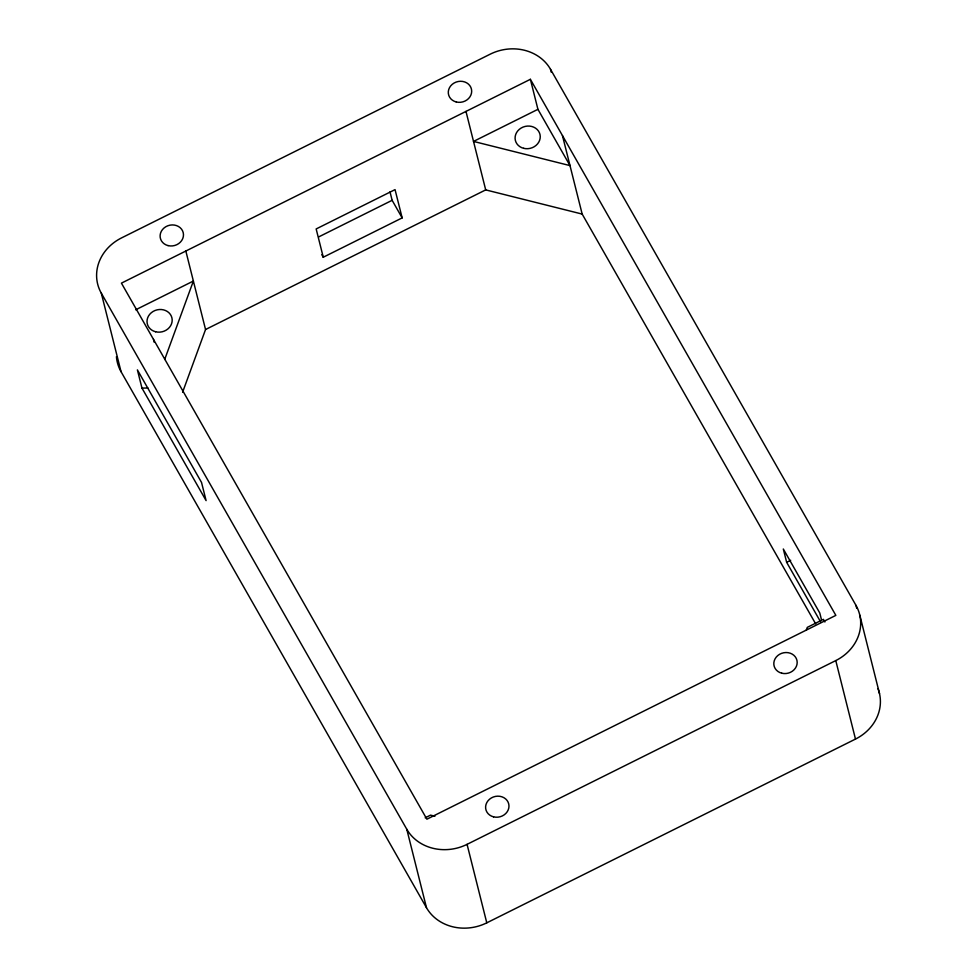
<?xml version="1.0" encoding="UTF-8"?>
<svg xmlns="http://www.w3.org/2000/svg" width="977" height="977" viewBox="0 0 977 977"><rect width="100%" height="100%" fill="white"/><g stroke="black" fill="none" stroke-linecap="round" stroke-linejoin="round"><path stroke-width="1.47" d="M164.698 359.451L193.373 281.046L135.681 309.807M182.601 392.241L205.549 329.518L185.838 251.04M806.257 630.214L807.295 627.368L823.391 619.345L824.906 621.983M530.389 79.308L121.429 283.135L426.9 819.202L835.848 615.376L530.389 79.308L537.924 109.326L569.994 165.601L473.527 141.421L537.924 109.326M318.685 236.922L392.131 200.309L390.006 191.834M323.265 257.22L402.158 217.895L395.05 189.623L316.157 228.948L323.265 257.22L321.824 254.704M205.549 329.518L485.703 189.892L582.17 214.073L815.648 623.814M820.9 622.422L786.656 562.325L790.686 560.309M425.178 817.81L430.539 815.136L434.924 816.235M101.303 293.161L406.774 829.229A45.247 40.179 -14.1 0 0 467.067 844.348L835.775 660.586A45.247 40.179 -14.1 0 0 855.974 605.349L550.515 69.282A45.247 40.179 -14.1 0 0 490.222 54.162L121.514 237.924A45.247 40.179 -14.1 0 0 101.303 293.161L121.026 371.651L426.485 907.718A45.247 40.179 -14.1 0 0 486.778 922.838L855.486 739.076A45.247 40.179 -14.1 0 0 877.969 688.602M141.958 388.064L206.098 500.615L201.531 482.443L137.391 369.88L141.958 388.064L147.979 388.052M392.131 200.309L402.158 217.895M859.797 615.131L879.508 693.621M855.974 605.349L856.707 608.256M835.775 660.586L855.486 739.076M821.462 619.674L819.788 613.006L783.31 548.989L786.656 562.325M550.515 69.282L551.248 72.188M562.459 135.595L582.17 214.073M465.98 111.415L485.703 189.892M467.067 844.348L486.778 922.838M406.774 829.229L426.485 907.718M153.499 339.41L154.219 342.268M121.026 371.651A45.247 40.179 -14.1 0 1 116.422 356.666M493.58 816.857A11.761 10.442 -14.1 0 0 508.748 804.022A11.761 10.442 -14.1 0 0 489.55 799.21A11.761 10.442 -14.1 0 0 493.58 816.857M781.783 673.214A11.761 10.442 -14.1 0 0 796.951 660.391A11.761 10.442 -14.1 0 0 777.753 655.579A11.761 10.442 -14.1 0 0 781.783 673.214M456.271 101.974A11.761 10.442 -14.1 0 0 471.451 89.151A11.761 10.442 -14.1 0 0 452.241 84.327A11.761 10.442 -14.1 0 0 456.271 101.974M168.068 245.606A11.761 10.442 -14.1 0 0 183.249 232.782A11.761 10.442 -14.1 0 0 164.051 227.971A11.761 10.442 -14.1 0 0 168.068 245.606M155.599 331.765A12.664 11.248 -14.1 0 0 171.94 317.952A12.664 11.248 -14.1 0 0 151.264 312.762A12.664 11.248 -14.1 0 0 155.599 331.765M523.66 148.321A12.664 11.248 -14.1 0 0 540 134.508A12.664 11.248 -14.1 0 0 519.324 129.33A12.664 11.248 -14.1 0 0 523.66 148.321"/></g></svg>
